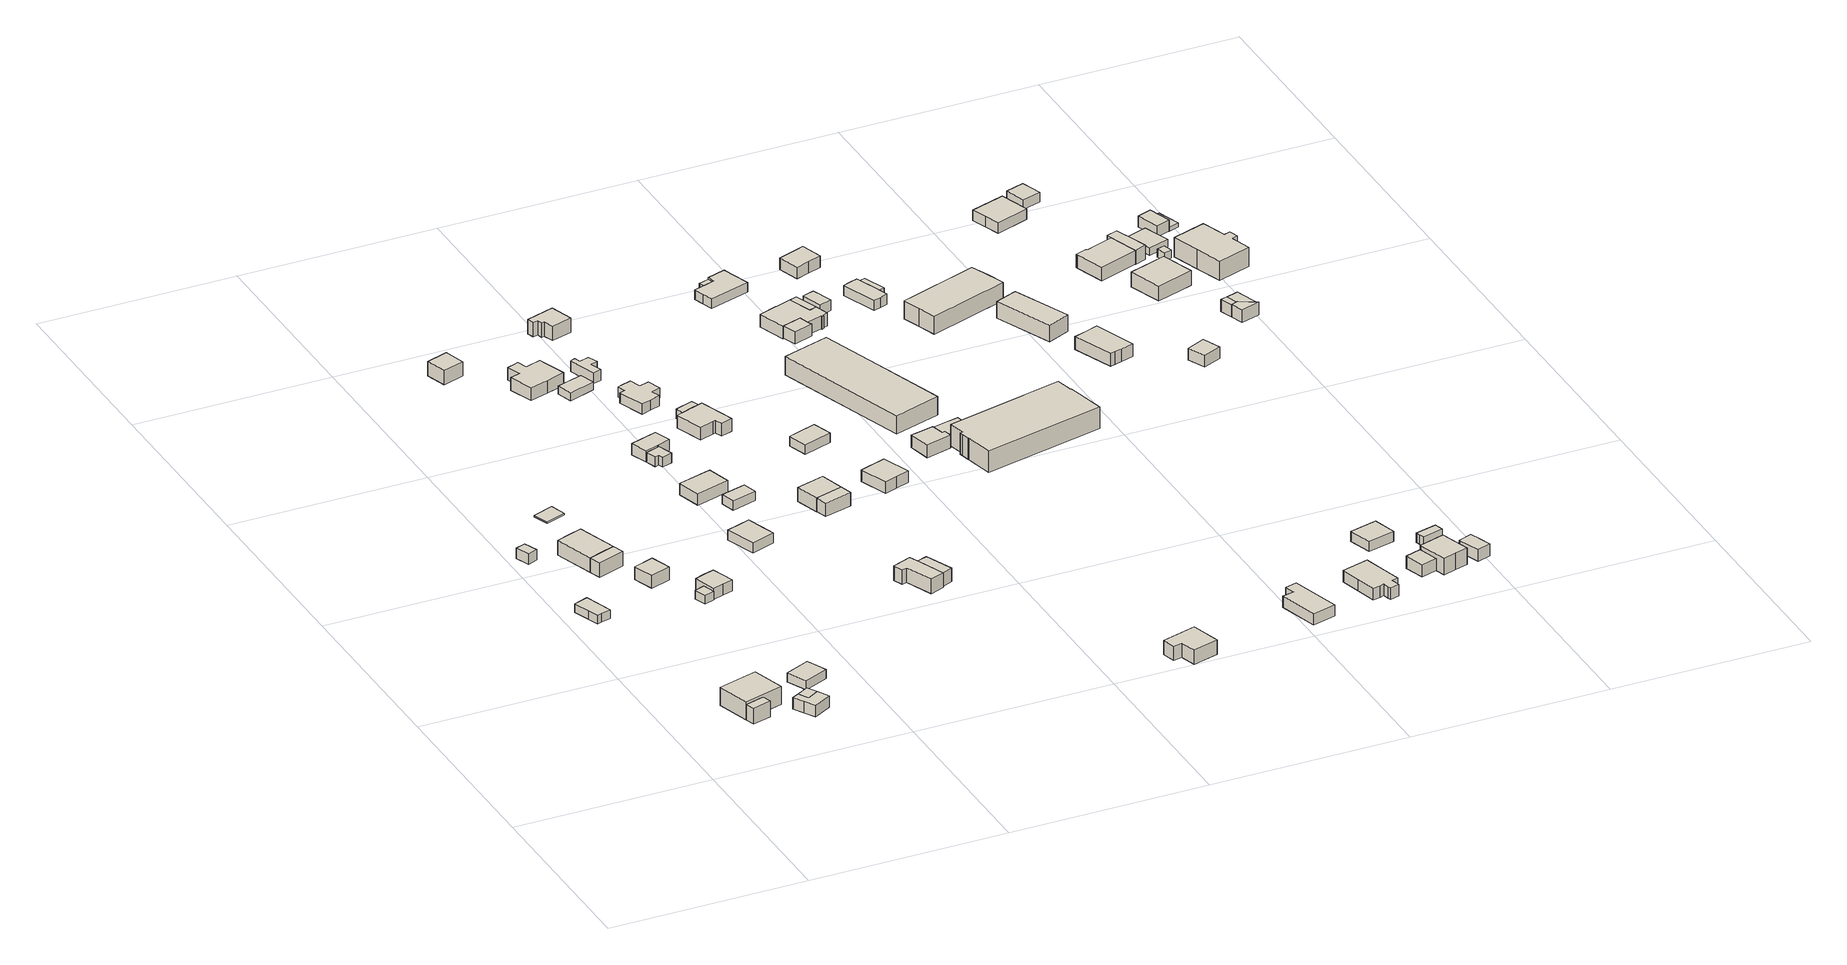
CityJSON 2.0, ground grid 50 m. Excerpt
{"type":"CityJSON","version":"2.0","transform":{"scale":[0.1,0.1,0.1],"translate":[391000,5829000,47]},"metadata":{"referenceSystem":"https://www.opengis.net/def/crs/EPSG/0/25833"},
"CityObjects":{
"building1":{"type":"Building","attributes":{"Gemeindeschluessel":"11000003","BezugspunktDach":"2200","function":"31001_2463","measuredHeight":2.22,"storeysAboveGround":1},"address":[{"country":"Germany","locality":"Berlin","thoroughfareNumber":"59 (1)","thoroughfareName":"Kräuterweg"}],"geometry":[{"type":"Solid","lod":"1","boundaries":[[[[0,1,2,3,4,5]],[[6,7,8,9,10,11]],[[6,11,5,4]],[[7,6,4,3]],[[8,7,3,2]],[[9,8,2,1]],[[10,9,1,0]],[[11,10,0,5]]]]}]},
"building2":{"type":"Building","attributes":{"Gemeindeschluessel":"11000003","function":"31001_1010"},"address":[{"country":"Germany","locality":"Berlin","thoroughfareNumber":"54","thoroughfareName":"Kräuterweg"}],"children":["building2-1","building2-2"]},
"building2-1":{"type":"BuildingPart","attributes":{"BezugspunktDach":"2200","measuredHeight":5.22,"storeysAboveGround":1},"parents":["building2"],"geometry":[{"type":"MultiSurface","lod":"1","boundaries":[[[12,13,14,15]],[[16,17,18,19]],[[16,19,15,14]],[[17,16,14,13]],[[20,21,22,17,13,12]],[[19,18,12,15]],[[18,23,22,21,20]]]}]},
"building2-2":{"type":"BuildingPart","attributes":{"BezugspunktDach":"2200","measuredHeight":4.08,"storeysAboveGround":1},"parents":["building2"],"geometry":[{"type":"Solid","lod":"1","boundaries":[[[[24,25,21,20]],[[22,26,27,18]],[[26,22,21,25]],[[27,26,25,24]],[[18,27,24,20]],[[22,18,20,21]]]]}]},
"building3":{"type":"Building","attributes":{"Gemeindeschluessel":"11000003","BezugspunktDach":"2200","function":"51009_1610","measuredHeight":2.67,"storeysAboveGround":0},"address":[{"country":"Germany","locality":"Berlin"}],"geometry":[{"type":"Solid","lod":"1","boundaries":[[[[28,29,30,31]],[[32,33,34,35]],[[32,35,31,30]],[[33,32,30,29]],[[34,33,29,28]],[[35,34,28,31]]]]}]},
"building4":{"type":"Building","attributes":{"Gemeindeschluessel":"11000003","BezugspunktDach":"2200","function":"51009_1610","measuredHeight":3.01,"storeysAboveGround":0},"address":[{"country":"Germany","locality":"Berlin"}],"geometry":[{"type":"Solid","lod":"1","boundaries":[[[[36,37,38,39,40,41,42,43]],[[44,45,46,47,48,49,50,51]],[[44,51,43,42]],[[45,44,42,41]],[[46,45,41,40]],[[47,46,40,39]],[[48,47,39,38]],[[49,48,38,37]],[[50,49,37,36]],[[51,50,36,43]]]]}]},
"building5":{"type":"Building","attributes":{"Gemeindeschluessel":"11000003","BezugspunktDach":"2200","function":"31001_2000","measuredHeight":2.85,"storeysAboveGround":1},"address":[{"country":"Germany","locality":"Berlin","thoroughfareNumber":"54 (1)","thoroughfareName":"Kräuterweg"}],"geometry":[{"type":"Solid","lod":"1","boundaries":[[[[41,40,39,52,42]],[[53,54,55,56,57]],[[53,57,42,52]],[[54,53,52,39]],[[55,54,39,40]],[[56,55,40,41]],[[57,56,41,42]]]]}]},
"building6":{"type":"Building","attributes":{"Gemeindeschluessel":"11000003","BezugspunktDach":"2200","function":"31001_1010","measuredHeight":4.25,"storeysAboveGround":1},"address":[{"country":"Germany","locality":"Berlin","thoroughfareNumber":"3","thoroughfareName":"Huflattichweg"}],"geometry":[{"type":"Solid","lod":"1","boundaries":[[[[58,59,60,61,62]],[[63,64,65,66,67]],[[63,67,62,61]],[[64,63,61,60]],[[65,64,60,59]],[[66,65,59,58]],[[67,66,58,62]]]]}]},
"building7":{"type":"Building","attributes":{"Gemeindeschluessel":"11000003","BezugspunktDach":"2200","function":"31001_2463","measuredHeight":4.33,"storeysAboveGround":1},"address":[{"country":"Germany","locality":"Berlin","thoroughfareNumber":"3 (1)","thoroughfareName":"Huflattichweg"}],"geometry":[{"type":"Solid","lod":"1","boundaries":[[[[68,69,59,70,58]],[[71,65,72,73,66]],[[71,66,58,70]],[[65,71,70,59]],[[72,65,59,69]],[[73,72,69,68]],[[66,73,68,58]]]]}]},
"building8":{"type":"Building","attributes":{"Gemeindeschluessel":"11000003","BezugspunktDach":"2200","function":"31001_1312","measuredHeight":3.74,"storeysAboveGround":1},"address":[{"country":"Germany","locality":"Berlin","thoroughfareNumber":"56","thoroughfareName":"Kräuterweg"}],"geometry":[{"type":"Solid","lod":"1","boundaries":[[[[74,75,76,77,78]],[[79,80,81,82,83]],[[79,83,78,77]],[[80,79,77,76]],[[81,80,76,75]],[[82,81,75,74]],[[83,82,74,78]]]]}]},
"building9":{"type":"Building","attributes":{"Gemeindeschluessel":"11000003","BezugspunktDach":"2200","function":"31001_1312","measuredHeight":3.36,"storeysAboveGround":1},"address":[{"country":"Germany","locality":"Berlin","thoroughfareNumber":"1","thoroughfareName":"Huflattichweg"}],"geometry":[{"type":"Solid","lod":"1","boundaries":[[[[84,85,86,87]],[[88,89,90,91]],[[88,91,87,86]],[[89,88,86,85]],[[90,89,85,84]],[[91,90,84,87]]]]}]},
"building10":{"type":"Building","attributes":{"Gemeindeschluessel":"11000003","BezugspunktDach":"2200","function":"31001_1312","measuredHeight":0.38,"storeysAboveGround":1},"address":[{"country":"Germany","locality":"Berlin","thoroughfareNumber":"5","thoroughfareName":"Huflattichweg"}],"geometry":[{"type":"Solid","lod":"1","boundaries":[[[[92,93,94,95]],[[96,97,98,99]],[[96,99,95,94]],[[97,96,94,93]],[[98,97,93,92]],[[99,98,92,95]]]]}]},
"building11":{"type":"Building","attributes":{"Gemeindeschluessel":"11000003","BezugspunktDach":"2200","function":"51009_1610","measuredHeight":2.34,"storeysAboveGround":0},"address":[{"country":"Germany","locality":"Berlin"}],"geometry":[{"type":"Solid","lod":"1","boundaries":[[[[100,101,102,103]],[[104,105,106,107]],[[104,107,103,102]],[[105,104,102,101]],[[106,105,101,100]],[[107,106,100,103]]]]}]},
"building12":{"type":"Building","attributes":{"Gemeindeschluessel":"11000003","BezugspunktDach":"2200","function":"31001_1312","measuredHeight":3.2,"storeysAboveGround":1},"address":[{"country":"Germany","locality":"Berlin","thoroughfareNumber":"61","thoroughfareName":"Kräuterweg"}],"geometry":[{"type":"Solid","lod":"1","boundaries":[[[[108,109,110,111,112,113]],[[114,115,116,117,118,119]],[[114,119,113,112]],[[115,114,112,111]],[[116,115,111,110]],[[117,116,110,109]],[[118,117,109,108]],[[119,118,108,113]]]]}]},
"building13":{"type":"Building","attributes":{"Gemeindeschluessel":"11000003","BezugspunktDach":"2200","function":"31001_1312","measuredHeight":4.48,"storeysAboveGround":1},"address":[{"country":"Germany","locality":"Berlin","thoroughfareNumber":"12","thoroughfareName":"Huflattichweg"}],"geometry":[{"type":"Solid","lod":"1","boundaries":[[[[120,121,122,123,124]],[[125,126,127,128,129]],[[125,129,124,123]],[[126,125,123,122]],[[127,126,122,121]],[[128,127,121,120]],[[129,128,120,124]]]]}]},
"building14":{"type":"Building","attributes":{"Gemeindeschluessel":"11000003","BezugspunktDach":"2200","function":"31001_1312","measuredHeight":3.89,"storeysAboveGround":1},"address":[{"country":"Germany","locality":"Berlin","thoroughfareNumber":"63","thoroughfareName":"Kräuterweg"}],"geometry":[{"type":"Solid","lod":"1","boundaries":[[[[130,131,132,133,134]],[[135,136,137,138,139]],[[135,139,134,133]],[[136,135,133,132]],[[137,136,132,131]],[[138,137,131,130]],[[139,138,130,134]]]]}]},
"building15":{"type":"Building","attributes":{"Gemeindeschluessel":"11000003","BezugspunktDach":"2200","function":"31001_1312","measuredHeight":3.02,"storeysAboveGround":1},"address":[{"country":"Germany","locality":"Berlin","thoroughfareNumber":"4","thoroughfareName":"Huflattichweg"}],"geometry":[{"type":"Solid","lod":"1","boundaries":[[[[140,141,142,143]],[[144,145,146,147]],[[144,147,143,142]],[[145,144,142,141]],[[146,145,141,140]],[[147,146,140,143]]]]}]},
"building16":{"type":"Building","attributes":{"Gemeindeschluessel":"11000003","function":"31001_1312"},"address":[{"country":"Germany","locality":"Berlin","thoroughfareNumber":"6","thoroughfareName":"Huflattichweg"}],"children":["building16-1","building16-2"]},
"building16-1":{"type":"BuildingPart","attributes":{"BezugspunktDach":"2200","measuredHeight":3.35,"storeysAboveGround":1},"parents":["building16"],"geometry":[{"type":"MultiSurface","lod":"1","boundaries":[[[148,149,150,151,152,153]],[[154,155,156,157,158,159]],[[154,159,153,152]],[[155,154,152,151]],[[156,155,151,150]],[[160,161,150,149]],[[162,160,157,149,148]],[[159,158,148,153]],[[157,156,161,160]],[[158,163,157,160,162]]]}]},
"building16-2":{"type":"BuildingPart","attributes":{"BezugspunktDach":"2200","measuredHeight":2.47,"storeysAboveGround":1},"parents":["building16"],"geometry":[{"type":"MultiSurface","lod":"1","boundaries":[[[164,165,166,167,161,162]],[[156,168,169,170,171,158]],[[168,156,161,167]],[[169,168,167,166]],[[170,169,166,165]],[[171,170,165,164]],[[158,171,164,162]],[[157,160,161,156,172]],[[158,162,160,157]]]}]},
"building17":{"type":"Building","attributes":{"Gemeindeschluessel":"11000003","BezugspunktDach":"2200","function":"31001_1312","measuredHeight":3.81,"storeysAboveGround":1},"address":[{"country":"Germany","locality":"Berlin","thoroughfareNumber":"10","thoroughfareName":"Huflattichweg"}],"geometry":[{"type":"Solid","lod":"1","boundaries":[[[[173,174,175,176,177,178,179,180,181,182]],[[183,184,185,186,187,188,189,190,191,192]],[[183,192,182,181]],[[184,183,181,180]],[[185,184,180,179]],[[186,185,179,178]],[[187,186,178,177]],[[188,187,177,176]],[[189,188,176,175]],[[190,189,175,174]],[[191,190,174,173]],[[192,191,173,182]]]]}]},
"building18":{"type":"Building","attributes":{"Gemeindeschluessel":"11000003","BezugspunktDach":"2200","function":"31001_2463","measuredHeight":2.43,"storeysAboveGround":1},"address":[{"country":"Germany","locality":"Berlin","thoroughfareNumber":"4 (1)","thoroughfareName":"Huflattichweg"}],"geometry":[{"type":"Solid","lod":"1","boundaries":[[[[193,194,195,196]],[[197,198,199,200]],[[197,200,196,195]],[[198,197,195,194]],[[199,198,194,193]],[[200,199,193,196]]]]}]},
"building19":{"type":"Building","attributes":{"Gemeindeschluessel":"11000003","BezugspunktDach":"2200","function":"31001_2000","measuredHeight":2.49,"storeysAboveGround":1},"address":[{"country":"Germany","locality":"Berlin","thoroughfareNumber":"10 (1)","thoroughfareName":"Huflattichweg"}],"geometry":[{"type":"Solid","lod":"1","boundaries":[[[[201,202,203,204,205]],[[206,207,208,209,210]],[[206,210,205,204]],[[207,206,204,203]],[[208,207,203,202]],[[209,208,202,201]],[[210,209,201,205]]]]}]},
"building20":{"type":"Building","attributes":{"Gemeindeschluessel":"11000003","BezugspunktDach":"2200","function":"31001_1312","measuredHeight":3.76,"storeysAboveGround":1},"address":[{"country":"Germany","locality":"Berlin","thoroughfareNumber":"60","thoroughfareName":"Kräuterweg"}],"geometry":[{"type":"Solid","lod":"1","boundaries":[[[[211,212,213,214,215,216,217]],[[218,219,220,221,222,223,224]],[[218,224,217,216]],[[219,218,216,215]],[[220,219,215,214]],[[221,220,214,213]],[[222,221,213,212]],[[223,222,212,211]],[[224,223,211,217]]]]}]},
"building21":{"type":"Building","attributes":{"Gemeindeschluessel":"11000003","BezugspunktDach":"2200","function":"51009_1610","measuredHeight":3.48,"storeysAboveGround":0},"address":[{"country":"Germany","locality":"Berlin"}],"geometry":[{"type":"Solid","lod":"1","boundaries":[[[[214,225,226,215]],[[227,228,229,230]],[[227,230,215,226]],[[228,227,226,225]],[[229,228,225,214]],[[230,229,214,215]]]]}]},
"building22":{"type":"Building","attributes":{"Gemeindeschluessel":"11000003","BezugspunktDach":"2200","function":"31001_1312","measuredHeight":2.76,"storeysAboveGround":1},"address":[{"country":"Germany","locality":"Berlin","thoroughfareNumber":"9","thoroughfareName":"Goldrutenweg"}],"geometry":[{"type":"Solid","lod":"1","boundaries":[[[[231,232,233,234,235,236,237,238]],[[239,240,241,242,243,244,245,246]],[[239,246,238,237]],[[240,239,237,236]],[[241,240,236,235]],[[242,241,235,234]],[[243,242,234,233]],[[244,243,233,232]],[[245,244,232,231]],[[246,245,231,238]]]]}]},
"building23":{"type":"Building","attributes":{"Gemeindeschluessel":"11000003","BezugspunktDach":"2200","function":"31001_1312","measuredHeight":3.91,"storeysAboveGround":1},"address":[{"country":"Germany","locality":"Berlin","thoroughfareNumber":"7","thoroughfareName":"Goldrutenweg"}],"geometry":[{"type":"Solid","lod":"1","boundaries":[[[[247,248,249,250,251,252,253,254,255,256,257,258]],[[259,260,261,262,263,264,265,266,267,268,269,270]],[[259,270,258,257]],[[260,259,257,256]],[[261,260,256,255]],[[262,261,255,254]],[[263,262,254,253]],[[264,263,253,252]],[[265,264,252,251]],[[266,265,251,250]],[[267,266,250,249]],[[268,267,249,248]],[[269,268,248,247]],[[270,269,247,258]]]]}]},
"building24":{"type":"Building","attributes":{"Gemeindeschluessel":"11000003","BezugspunktDach":"2200","function":"51009_1610","measuredHeight":3.48,"storeysAboveGround":0},"address":[{"country":"Germany","locality":"Berlin"}],"geometry":[{"type":"Solid","lod":"1","boundaries":[[[[271,272,273,274]],[[275,276,277,278]],[[275,278,274,273]],[[276,275,273,272]],[[277,276,272,271]],[[278,277,271,274]]]]}]},
"building25":{"type":"Building","attributes":{"Gemeindeschluessel":"11000003","BezugspunktDach":"2200","function":"31001_1312","measuredHeight":3.56,"storeysAboveGround":1},"address":[{"country":"Germany","locality":"Berlin","thoroughfareNumber":"65","thoroughfareName":"Kräuterweg"}],"geometry":[{"type":"Solid","lod":"1","boundaries":[[[[274,273,279,280]],[[281,282,283,284]],[[281,284,280,279]],[[282,281,279,273]],[[283,282,273,274]],[[284,283,274,280]]]]}]},
"building26":{"type":"Building","attributes":{"Gemeindeschluessel":"11000003","function":"31001_1312"},"address":[{"country":"Germany","locality":"Berlin","thoroughfareNumber":"5","thoroughfareName":"Goldrutenweg"}],"children":["building26-1","building26-2"]},
"building26-1":{"type":"BuildingPart","attributes":{"BezugspunktDach":"2200","measuredHeight":4.28,"storeysAboveGround":1},"parents":["building26"],"geometry":[{"type":"MultiSurface","lod":"1","boundaries":[[[285,286,287,288,289,290,291,292,293]],[[294,295,296,297,298,299,300,301,302]],[[294,302,293,292]],[[303,304,294,292,291]],[[305,303,295,291,290]],[[297,296,290,289]],[[298,297,289,288]],[[299,298,288,287]],[[300,299,287,286]],[[301,300,286,285]],[[302,301,285,293]],[[295,294,304,303]],[[296,295,303,305]]]}]},
"building26-2":{"type":"BuildingPart","attributes":{"BezugspunktDach":"2200","measuredHeight":2.49,"storeysAboveGround":1},"parents":["building26"],"geometry":[{"type":"MultiSurface","lod":"1","boundaries":[[[304,305,306,307]],[[308,296,294,309]],[[308,309,307,306]],[[296,308,306,305]],[[296,295,294]],[[309,294,304,307]],[[304,294,295,303]],[[303,295,296,305]]]}]},
"building27":{"type":"Building","attributes":{"Gemeindeschluessel":"11000003","BezugspunktDach":"2200","function":"31001_1312","measuredHeight":3.69,"storeysAboveGround":1},"address":[{"country":"Germany","locality":"Berlin","thoroughfareNumber":"11","thoroughfareName":"Goldrutenweg"}],"geometry":[{"type":"Solid","lod":"1","boundaries":[[[[310,311,312,313,314,315,316,317]],[[318,319,320,321,322,323,324,325]],[[318,325,317,316]],[[319,318,316,315]],[[320,319,315,314]],[[321,320,314,313]],[[322,321,313,312]],[[323,322,312,311]],[[324,323,311,310]],[[325,324,310,317]]]]}]},
"building28":{"type":"Building","attributes":{"Gemeindeschluessel":"11000003","BezugspunktDach":"2200","function":"31001_1312","measuredHeight":2.97,"storeysAboveGround":1},"address":[{"country":"Germany","locality":"Berlin","thoroughfareNumber":"3","thoroughfareName":"Goldrutenweg"}],"geometry":[{"type":"Solid","lod":"1","boundaries":[[[[326,327,328,329,330]],[[331,332,333,334,335]],[[331,335,330,329]],[[332,331,329,328]],[[333,332,328,327]],[[334,333,327,326]],[[335,334,326,330]]]]}]},
"building29":{"type":"Building","attributes":{"Gemeindeschluessel":"11000003","BezugspunktDach":"2200","function":"31001_1312","measuredHeight":4.09,"storeysAboveGround":1},"address":[{"country":"Germany","locality":"Berlin","thoroughfareNumber":"67","thoroughfareName":"Kräuterweg"}],"geometry":[{"type":"Solid","lod":"1","boundaries":[[[[336,337,338,339,340]],[[341,342,343,344,345]],[[341,345,340,339]],[[342,341,339,338]],[[343,342,338,337]],[[344,343,337,336]],[[345,344,336,340]]]]}]},
"building30":{"type":"Building","attributes":{"Gemeindeschluessel":"11000003","BezugspunktDach":"2200","function":"31001_1312","measuredHeight":3.69,"storeysAboveGround":1},"address":[{"country":"Germany","locality":"Berlin","thoroughfareNumber":"44","thoroughfareName":"Gebirgskräuterweg"}],"geometry":[{"type":"Solid","lod":"1","boundaries":[[[[346,347,348,349,350,351]],[[352,353,354,355,356,357]],[[352,357,351,350]],[[353,352,350,349]],[[354,353,349,348]],[[355,354,348,347]],[[356,355,347,346]],[[357,356,346,351]]]]}]},
"building31":{"type":"Building","attributes":{"Gemeindeschluessel":"11000003","BezugspunktDach":"2200","function":"31001_2000","measuredHeight":3.34,"storeysAboveGround":1},"address":[{"country":"Germany","locality":"Berlin","thoroughfareNumber":"1 (1)","thoroughfareName":"Kräuterplatz"}],"geometry":[{"type":"Solid","lod":"1","boundaries":[[[[358,359,360,361,362,363,364]],[[365,366,367,368,369,370,371]],[[365,371,364,363]],[[366,365,363,362]],[[367,366,362,361]],[[368,367,361,360]],[[369,368,360,359]],[[370,369,359,358]],[[371,370,358,364]]]]}]},
"building32":{"type":"Building","attributes":{"Gemeindeschluessel":"11000003","BezugspunktDach":"2200","function":"31001_1310","measuredHeight":5.5,"storeysAboveGround":1},"address":[{"country":"Germany","locality":"Berlin","thoroughfareNumber":"2","thoroughfareName":"Kräuterplatz"}],"geometry":[{"type":"Solid","lod":"1","boundaries":[[[[372,373,374,375,376]],[[377,378,379,380,381]],[[377,381,376,375]],[[378,377,375,374]],[[379,378,374,373]],[[380,379,373,372]],[[381,380,372,376]]]]}]},
"building33":{"type":"Building","attributes":{"Gemeindeschluessel":"11000003","BezugspunktDach":"2200","function":"51009_1610","measuredHeight":2.02,"storeysAboveGround":0},"address":[{"country":"Germany","locality":"Berlin"}],"geometry":[{"type":"Solid","lod":"1","boundaries":[[[[382,383,384,385]],[[386,387,388,389]],[[386,389,385,384]],[[387,386,384,383]],[[388,387,383,382]],[[389,388,382,385]]]]}]},
"building34":{"type":"Building","attributes":{"Gemeindeschluessel":"11000003","BezugspunktDach":"2200","function":"51009_1610","measuredHeight":3.43,"storeysAboveGround":0},"address":[{"country":"Germany","locality":"Berlin"}],"geometry":[{"type":"Solid","lod":"1","boundaries":[[[[390,391,392,393,394]],[[395,396,397,398,399]],[[395,399,394,393]],[[396,395,393,392]],[[397,396,392,391]],[[398,397,391,390]],[[399,398,390,394]]]]}]},
"building35":{"type":"Building","attributes":{"Gemeindeschluessel":"11000003","BezugspunktDach":"2200","function":"31001_1312","measuredHeight":3.07,"storeysAboveGround":1},"address":[{"country":"Germany","locality":"Berlin","thoroughfareNumber":"8","thoroughfareName":"Goldrutenweg"}],"geometry":[{"type":"Solid","lod":"1","boundaries":[[[[400,401,402,403,404,405,406,407,408]],[[409,410,411,412,413,414,415,416,417]],[[409,417,408,407]],[[410,409,407,406]],[[411,410,406,405]],[[412,411,405,404]],[[413,412,404,403]],[[414,413,403,402]],[[415,414,402,401]],[[416,415,401,400]],[[417,416,400,408]]]]}]},
"building36":{"type":"Building","attributes":{"Gemeindeschluessel":"11000003","BezugspunktDach":"2200","function":"31001_1010","measuredHeight":3.36,"storeysAboveGround":1},"address":[{"country":"Germany","locality":"Berlin","thoroughfareNumber":"6","thoroughfareName":"Goldrutenweg"}],"geometry":[{"type":"Solid","lod":"1","boundaries":[[[[418,419,420,421,422,423,424,425,426,427,428,429,430,431]],[[432,433,434,435,436,437,438,439,440,441,442,443,444,445]],[[432,445,431,430]],[[433,432,430,429]],[[434,433,429,428]],[[435,434,428,427]],[[436,435,427,426]],[[437,436,426,425]],[[438,437,425,424]],[[439,438,424,423]],[[440,439,423,422]],[[441,440,422,421]],[[442,441,421,420]],[[443,442,420,419]],[[444,443,419,418]],[[445,444,418,431]]]]}]},
"building37":{"type":"Building","attributes":{"name":"Anlage Einigkeit","Gemeindeschluessel":"11000003","function":"31001_1310"},"address":[{"country":"Germany","locality":"Berlin","thoroughfareNumber":"1, 3","thoroughfareName":"Kräuterplatz"}],"children":["building37-1","building37-2","building37-3"]},
"building37-1":{"type":"BuildingPart","attributes":{"BezugspunktDach":"2200","measuredHeight":6.67,"storeysAboveGround":1},"parents":["building37"],"geometry":[{"type":"MultiSurface","lod":"1","boundaries":[[[446,447,448,449,450,451,452,453,454,455,456,457,458,459]],[[460,461,462,463,464,465,466,467,468,469,470,471,472,473]],[[474,475,476,477,478,479,473,478,477,480,459,458]],[[461,460,458,457]],[[462,461,457,456]],[[463,462,456,455]],[[464,463,455,454]],[[465,464,454,453]],[[466,465,453,452]],[[467,466,452,451]],[[468,467,451,450]],[[469,468,450,449]],[[470,469,449,448]],[[471,470,448,447]],[[472,471,447,446]],[[473,472,446,459]],[[460,479,475,474]],[[479,478,477,476]],[[480,477,478,473]]]}]},
"building37-2":{"type":"BuildingPart","attributes":{"BezugspunktDach":"2200","measuredHeight":4.7,"storeysAboveGround":1},"parents":["building37"],"geometry":[{"type":"MultiSurface","lod":"1","boundaries":[[[475,474,481,482,483]],[[484,461,460,479,485]],[[484,485,483,482]],[[461,484,482,481]],[[460,461,481,474]],[[486,476,479,475,483]],[[479,460,474,475]],[[487,485,479,476,486]]]}]},
"building37-3":{"type":"BuildingPart","attributes":{"BezugspunktDach":"2200","measuredHeight":3.04,"storeysAboveGround":1},"parents":["building37"],"geometry":[{"type":"MultiSurface","lod":"1","boundaries":[[[488,489,480,477,476,486,490,491,492]],[[493,494,485,479,478,473,495,496,497]],[[493,497,492,491]],[[494,493,491,490]],[[485,494,490,486]],[[495,473,480,489]],[[496,495,489,488]],[[497,496,488,492]],[[485,486,476,479]],[[478,479,476,477]],[[478,477,480,473,498]]]}]},
"building38":{"type":"Building","attributes":{"Gemeindeschluessel":"11000003","BezugspunktDach":"2200","function":"31001_1312","measuredHeight":2.93,"storeysAboveGround":1},"address":[{"country":"Germany","locality":"Berlin","thoroughfareNumber":"46","thoroughfareName":"Gebirgskräuterweg"}],"geometry":[{"type":"Solid","lod":"1","boundaries":[[[[499,500,501,502,503,504]],[[505,506,507,508,509,510]],[[505,510,504,503]],[[506,505,503,502]],[[507,506,502,501]],[[508,507,501,500]],[[509,508,500,499]],[[510,509,499,504]]]]}]},
"building39":{"type":"Building","attributes":{"Gemeindeschluessel":"11000003","BezugspunktDach":"2200","function":"51009_1610","measuredHeight":3.48,"storeysAboveGround":0},"address":[{"country":"Germany","locality":"Berlin"}],"geometry":[{"type":"Solid","lod":"1","boundaries":[[[[427,426,511,428]],[[512,513,514,515]],[[512,515,428,511]],[[513,512,511,426]],[[514,513,426,427]],[[515,514,427,428]]]]}]},
"building40":{"type":"Building","attributes":{"Gemeindeschluessel":"11000003","BezugspunktDach":"2200","function":"31001_1313","measuredHeight":2.74,"storeysAboveGround":1},"address":[{"country":"Germany","locality":"Berlin","thoroughfareNumber":"6 (1)","thoroughfareName":"Goldrutenweg"}],"geometry":[{"type":"Solid","lod":"1","boundaries":[[[[516,517,518,519]],[[520,521,522,523]],[[520,523,519,518]],[[521,520,518,517]],[[522,521,517,516]],[[523,522,516,519]]]]}]},
"building41":{"type":"Building","attributes":{"Gemeindeschluessel":"11000003","BezugspunktDach":"2200","function":"31001_1312","measuredHeight":3.58,"storeysAboveGround":1},"address":[{"country":"Germany","locality":"Berlin","thoroughfareNumber":"29","thoroughfareName":"Frauenmantelweg"}],"geometry":[{"type":"Solid","lod":"1","boundaries":[[[[524,525,526,527,528]],[[529,530,531,532,533]],[[529,533,528,527]],[[530,529,527,526]],[[531,530,526,525]],[[532,531,525,524]],[[533,532,524,528]]]]}]},
"building42":{"type":"Building","attributes":{"Gemeindeschluessel":"11000003","BezugspunktDach":"2200","function":"31001_1312","measuredHeight":2.9,"storeysAboveGround":1},"address":[{"country":"Germany","locality":"Berlin","thoroughfareNumber":"27","thoroughfareName":"Frauenmantelweg"}],"geometry":[{"type":"Solid","lod":"1","boundaries":[[[[534,535,536,537,538,539,540]],[[541,542,543,544,545,546,547]],[[541,547,540,539]],[[542,541,539,538]],[[543,542,538,537]],[[544,543,537,536]],[[545,544,536,535]],[[546,545,535,534]],[[547,546,534,540]]]]}]},
"building43":{"type":"Building","attributes":{"Gemeindeschluessel":"11000003","BezugspunktDach":"2200","function":"31001_1312","measuredHeight":5.98,"storeysAboveGround":1},"address":[{"country":"Germany","locality":"Berlin","thoroughfareNumber":"48","thoroughfareName":"Gebirgskräuterweg"}],"geometry":[{"type":"Solid","lod":"1","boundaries":[[[[548,549,550,551,552,553,554,555,556,557,558,559]],[[560,561,562,563,564,565,566,567,568,569,570,571]],[[560,571,559,558]],[[561,560,558,557]],[[562,561,557,556]],[[563,562,556,555]],[[564,563,555,554]],[[565,564,554,553]],[[566,565,553,552]],[[567,566,552,551]],[[568,567,551,550]],[[569,568,550,549]],[[570,569,549,548]],[[571,570,548,559]]]]}]},
"building44":{"type":"Building","attributes":{"Gemeindeschluessel":"11000003","BezugspunktDach":"2200","function":"51009_1610","measuredHeight":1.88,"storeysAboveGround":0},"address":[{"country":"Germany","locality":"Berlin"}],"geometry":[{"type":"Solid","lod":"1","boundaries":[[[[572,573,574,575]],[[576,577,543,542]],[[576,542,575,574]],[[577,576,574,573]],[[543,577,573,572]],[[542,543,572,575]]]]}]},
"building45":{"type":"Building","attributes":{"Gemeindeschluessel":"11000003","BezugspunktDach":"2200","function":"31001_2000","measuredHeight":5.14,"storeysAboveGround":1},"address":[{"country":"Germany","locality":"Berlin","thoroughfareNumber":"2 (1)","thoroughfareName":"Kräuterplatz"}],"geometry":[{"type":"Solid","lod":"1","boundaries":[[[[578,579,580,581,582,583]],[[584,585,586,587,588,589]],[[584,589,583,582]],[[585,584,582,581]],[[586,585,581,580]],[[587,586,580,579]],[[588,587,579,578]],[[589,588,578,583]]]]}]},
"building46":{"type":"Building","attributes":{"Gemeindeschluessel":"11000003","BezugspunktDach":"2200","function":"31001_1312","measuredHeight":3.02,"storeysAboveGround":1},"address":[{"country":"Germany","locality":"Berlin","thoroughfareNumber":"50","thoroughfareName":"Gebirgskräuterweg"}],"geometry":[{"type":"Solid","lod":"1","boundaries":[[[[590,591,592,593]],[[594,595,596,597]],[[594,597,593,592]],[[595,594,592,591]],[[596,595,591,590]],[[597,596,590,593]]]]}]},
"building47":{"type":"Building","attributes":{"Gemeindeschluessel":"11000003","function":"31001_1010"},"address":[{"country":"Germany","locality":"Berlin","thoroughfareNumber":"51","thoroughfareName":"Feldkräuterweg"}],"children":["building47-1","building47-2"]},
"building47-1":{"type":"BuildingPart","attributes":{"BezugspunktDach":"2200","measuredHeight":5.31,"storeysAboveGround":1},"parents":["building47"],"geometry":[{"type":"MultiSurface","lod":"1","boundaries":[[[598,599,600,601,602]],[[603,604,605,606,607]],[[603,607,602,601]],[[604,603,601,600]],[[605,604,600,599]],[[606,605,599,598]],[[608,609,610,606,598,602]],[[607,611,610,609,608]]]}]},
"building47-2":{"type":"BuildingPart","attributes":{"BezugspunktDach":"2200","measuredHeight":3.27,"storeysAboveGround":1},"parents":["building47"],"geometry":[{"type":"Solid","lod":"1","boundaries":[[[[612,609,608,613]],[[607,610,614,615]],[[607,615,613,608]],[[614,610,609,612]],[[615,614,612,613]],[[610,607,608,609]]]]}]},
"building48":{"type":"Building","attributes":{"Gemeindeschluessel":"11000003","BezugspunktDach":"2200","function":"31001_2000","measuredHeight":4.32,"storeysAboveGround":1},"address":[{"country":"Germany","locality":"Berlin","thoroughfareNumber":"2 (2)","thoroughfareName":"Kräuterplatz"}],"geometry":[{"type":"Solid","lod":"1","boundaries":[[[[616,617,618,619]],[[620,621,622,623]],[[620,623,619,618]],[[621,620,618,617]],[[622,621,617,616]],[[623,622,616,619]]]]}]},
"building49":{"type":"Building","attributes":{"Gemeindeschluessel":"11000003","BezugspunktDach":"2200","function":"31001_2000","measuredHeight":3.59,"storeysAboveGround":1},"address":[{"country":"Germany","locality":"Berlin","thoroughfareNumber":"2 (3)","thoroughfareName":"Kräuterplatz"}],"geometry":[{"type":"Solid","lod":"1","boundaries":[[[[624,625,626,627,628,629,630]],[[631,632,633,634,635,636,637]],[[631,637,630,629]],[[632,631,629,628]],[[633,632,628,627]],[[634,633,627,626]],[[635,634,626,625]],[[636,635,625,624]],[[637,636,624,630]]]]}]},
"building50":{"type":"Building","attributes":{"Gemeindeschluessel":"11000003","BezugspunktDach":"2200","function":"31001_2000","measuredHeight":3.04,"storeysAboveGround":1},"address":[{"country":"Germany","locality":"Berlin","thoroughfareNumber":"51 (2)","thoroughfareName":"Feldkräuterweg"}],"geometry":[{"type":"Solid","lod":"1","boundaries":[[[[638,639,640,641,642,643]],[[644,645,646,647,648,649]],[[644,649,643,642]],[[645,644,642,641]],[[646,645,641,640]],[[647,646,640,639]],[[648,647,639,638]],[[649,648,638,643]]]]}]},
"building51":{"type":"Building","attributes":{"Gemeindeschluessel":"11000003","BezugspunktDach":"2200","function":"31001_2463","measuredHeight":3.77,"storeysAboveGround":1},"address":[{"country":"Germany","locality":"Berlin","thoroughfareNumber":"51 (1)","thoroughfareName":"Feldkräuterweg"}],"geometry":[{"type":"Solid","lod":"1","boundaries":[[[[650,651,652,653,654]],[[655,656,657,658,659]],[[655,659,654,653]],[[656,655,653,652]],[[657,656,652,651]],[[658,657,651,650]],[[659,658,650,654]]]]}]},
"building52":{"type":"Building","attributes":{"Gemeindeschluessel":"11000003","BezugspunktDach":"2200","function":"31001_2523","measuredHeight":3,"storeysAboveGround":1},"address":[{"country":"Germany","locality":"Berlin","thoroughfareNumber":"69 (1)","thoroughfareName":"Kräuterweg"}],"geometry":[{"type":"Solid","lod":"1","boundaries":[[[[660,661,662,663]],[[664,665,666,667]],[[664,667,663,662]],[[665,664,662,661]],[[666,665,661,660]],[[667,666,660,663]]]]}]},
"building53":{"type":"Building","attributes":{"Gemeindeschluessel":"11000003","BezugspunktDach":"2200","function":"31001_1312","measuredHeight":4.62,"storeysAboveGround":1},"address":[{"country":"Germany","locality":"Berlin","thoroughfareNumber":"1","thoroughfareName":"Brunnenkresseweg"}],"geometry":[{"type":"Solid","lod":"1","boundaries":[[[[668,669,670,671,672,673]],[[674,675,676,677,678,679]],[[674,679,673,672]],[[675,674,672,671]],[[676,675,671,670]],[[677,676,670,669]],[[678,677,669,668]],[[679,678,668,673]]]]}]},
"building54":{"type":"Building","attributes":{"Gemeindeschluessel":"11000003","BezugspunktDach":"2200","function":"31001_1312","measuredHeight":4.13,"storeysAboveGround":1},"address":[{"country":"Germany","locality":"Berlin","thoroughfareNumber":"24","thoroughfareName":"Frauenmantelweg"}],"geometry":[{"type":"Solid","lod":"1","boundaries":[[[[680,681,682,683,684,685,686]],[[687,688,689,690,691,692,693]],[[687,693,686,685]],[[688,687,685,684]],[[689,688,684,683]],[[690,689,683,682]],[[691,690,682,681]],[[692,691,681,680]],[[693,692,680,686]]]]}]},
"building55":{"type":"Building","attributes":{"Gemeindeschluessel":"11000003","BezugspunktDach":"2200","function":"31001_1312","measuredHeight":5.32,"storeysAboveGround":1},"address":[{"country":"Germany","locality":"Berlin","thoroughfareNumber":"22","thoroughfareName":"Frauenmantelweg"}],"geometry":[{"type":"Solid","lod":"1","boundaries":[[[[694,695,696,697]],[[698,699,700,701]],[[698,701,697,696]],[[699,698,696,695]],[[700,699,695,694]],[[701,700,694,697]]]]}]},
"building56":{"type":"Building","attributes":{"Gemeindeschluessel":"11000003","BezugspunktDach":"2200","function":"51009_1610","measuredHeight":3.05,"storeysAboveGround":0},"address":[{"country":"Germany","locality":"Berlin"}],"geometry":[{"type":"Solid","lod":"1","boundaries":[[[[702,703,704,705]],[[706,707,708,709]],[[706,709,705,704]],[[707,706,704,703]],[[708,707,703,702]],[[709,708,702,705]]]]}]},
"building57":{"type":"Building","attributes":{"Gemeindeschluessel":"11000003","BezugspunktDach":"2200","function":"31001_2463","measuredHeight":2.46,"storeysAboveGround":1},"address":[{"country":"Germany","locality":"Berlin","thoroughfareNumber":"1 (1)","thoroughfareName":"Brunnenkresseweg"}],"geometry":[{"type":"Solid","lod":"1","boundaries":[[[[710,711,712,713]],[[714,715,716,717]],[[714,717,713,712]],[[715,714,712,711]],[[716,715,711,710]],[[717,716,710,713]]]]}]},
"building58":{"type":"Building","attributes":{"Gemeindeschluessel":"11000003","function":"31001_1312"},"address":[{"country":"Germany","locality":"Berlin","thoroughfareNumber":"69","thoroughfareName":"Kräuterweg"}],"children":["building58-1","building58-2"]},
"building58-1":{"type":"BuildingPart","attributes":{"BezugspunktDach":"2200","measuredHeight":2.95,"storeysAboveGround":1},"parents":["building58"],"geometry":[{"type":"Solid","lod":"1","boundaries":[[[[718,719,720,721]],[[722,723,707,706]],[[722,706,721,720]],[[723,722,720,719]],[[706,707,718,721]],[[707,723,719,718]]]]}]},
"building58-2":{"type":"BuildingPart","attributes":{"BezugspunktDach":"2200","measuredHeight":3.25,"storeysAboveGround":1},"parents":["building58"],"geometry":[{"type":"MultiSurface","lod":"1","boundaries":[[[724,725,726,727]],[[707,723,728,708]],[[707,708,727,726]],[[719,718,726,725]],[[728,723,725,724]],[[708,728,724,727]],[[723,707,718,719]]]}]},
"building59":{"type":"Building","attributes":{"Gemeindeschluessel":"11000003","BezugspunktDach":"2200","function":"31001_2000","measuredHeight":4.17,"storeysAboveGround":1},"address":[{"country":"Germany","locality":"Berlin","thoroughfareNumber":"24 (1)","thoroughfareName":"Frauenmantelweg"}],"geometry":[{"type":"Solid","lod":"1","boundaries":[[[[729,730,731,732,733,734]],[[735,736,737,738,739,740]],[[735,740,734,733]],[[736,735,733,732]],[[737,736,732,731]],[[738,737,731,730]],[[739,738,730,729]],[[740,739,729,734]]]]}]},
"building60":{"type":"Building","attributes":{"Gemeindeschluessel":"11000003","BezugspunktDach":"2200","function":"31001_2723","measuredHeight":2.08,"storeysAboveGround":1},"address":[{"country":"Germany","locality":"Berlin","thoroughfareNumber":"3 (1)","thoroughfareName":"Estragonweg"}],"geometry":[{"type":"Solid","lod":"1","boundaries":[[[[741,742,743,744]],[[745,746,747,748]],[[745,748,744,743]],[[746,745,743,742]],[[747,746,742,741]],[[748,747,741,744]]]]}]},
"building61":{"type":"Building","attributes":{"Gemeindeschluessel":"11000003","BezugspunktDach":"2200","function":"31001_1312","measuredHeight":2.48,"storeysAboveGround":1},"address":[{"country":"Germany","locality":"Berlin","thoroughfareNumber":"5 (1)","thoroughfareName":"Estragonweg"}],"geometry":[{"type":"Solid","lod":"1","boundaries":[[[[749,750,751,752,753]],[[754,755,756,757,758]],[[754,758,753,752]],[[755,754,752,751]],[[756,755,751,750]],[[757,756,750,749]],[[758,757,749,753]]]]}]},
"building62":{"type":"Building","attributes":{"Gemeindeschluessel":"11000003","BezugspunktDach":"2200","function":"31001_1010","measuredHeight":6.54,"storeysAboveGround":1},"address":[{"country":"Germany","locality":"Berlin","thoroughfareNumber":"3","thoroughfareName":"Estragonweg"}],"geometry":[{"type":"Solid","lod":"1","boundaries":[[[[759,760,761,762,763,764,765,766,767,768]],[[769,770,771,772,773,774,775,776,777,778]],[[769,778,768,767]],[[770,769,767,766]],[[771,770,766,765]],[[772,771,765,764]],[[773,772,764,763]],[[774,773,763,762]],[[775,774,762,761]],[[776,775,761,760]],[[777,776,760,759]],[[778,777,759,768]]]]}]},
"building63":{"type":"Building","attributes":{"Gemeindeschluessel":"11000003","BezugspunktDach":"2200","function":"31001_1312","measuredHeight":2.88,"storeysAboveGround":1},"address":[{"country":"Germany","locality":"Berlin","thoroughfareNumber":"5","thoroughfareName":"Estragonweg"}],"geometry":[{"type":"Solid","lod":"1","boundaries":[[[[779,780,781,782]],[[783,784,785,786]],[[783,786,782,781]],[[784,783,781,780]],[[785,784,780,779]],[[786,785,779,782]]]]}]},
"building64":{"type":"Building","attributes":{"Gemeindeschluessel":"11000003","BezugspunktDach":"2200","function":"51009_1610","measuredHeight":1.97,"storeysAboveGround":0},"address":[{"country":"Germany","locality":"Berlin"}],"geometry":[{"type":"Solid","lod":"1","boundaries":[[[[787,788,789,790]],[[791,792,793,794]],[[791,794,790,789]],[[792,791,789,788]],[[793,792,788,787]],[[794,793,787,790]]]]}]}
},
"vertices":[
[38,732,51],[47,705,51],[59,709,51],[84,716,51],[60,788,51],[23,775,51],[60,788,29],[84,716,29],[59,709,29],[47,705,29],[38,732,29],[23,775,29],
[183,210,52],[284,239,52],[259,324,52],[158,295,52],[259,324,5],[284,239,5],[183,210,5],[158,295,5],[183,210,46],[231,224,46],[231,224,5],[214,219,5],
[190,186,46],[238,200,46],[238,200,5],[190,186,5],
[15,999,65],[40,1009,65],[26,1044,65],[1,1035,65],[26,1044,38],[40,1009,38],[15,999,38],[1,1035,38],
[312,178,38],[328,151,38],[374,177,38],[358,206,38],[342,196,38],[328,188,38],[314,214,38],[297,205,38],[314,214,8],[328,188,8],[342,196,8],[358,206,8],[374,177,8],[328,151,8],[312,178,8],[297,205,8],
[344,231,38],[344,231,9],[358,206,9],[342,196,9],[328,188,9],[314,214,9],
[127,912,73],[196,936,73],[163,1038,73],[129,1026,73],[94,1014,73],[129,1026,35],[163,1038,35],[196,936,35],[127,912,35],[94,1014,35],
[137,882,73],[206,907,73],[162,924,73],[162,924,35],[206,907,35],[137,882,35],
[359,265,34],[421,292,34],[410,318,34],[398,344,34],[335,316,34],[398,344,11],[410,318,11],[421,292,11],[359,265,11],[335,316,11],
[225,794,64],[277,812,64],[259,865,64],[207,847,64],[259,865,31],[277,812,31],[225,794,31],[207,847,31],
[126,1135,50],[177,1153,50],[164,1193,50],[112,1174,50],[164,1193,46],[177,1153,46],[126,1135,46],[112,1174,46],
[304,680,53],[329,688,53],[319,719,53],[293,710,53],[319,719,30],[329,688,30],[304,680,30],[293,710,30],
[329,688,61],[356,696,61],[383,704,61],[363,762,61],[337,754,61],[311,745,61],[337,754,32],[363,762,32],[383,704,32],[356,696,32],[329,688,32],[311,745,32],
[182,1794,84],[237,1812,84],[229,1838,84],[221,1865,84],[166,1847,84],[221,1865,47],[229,1838,47],[237,1812,47],[182,1794,47],[166,1847,47],
[497,836,59],[558,857,59],[545,895,59],[533,934,59],[470,913,59],[533,934,33],[545,895,33],[558,857,33],[497,836,33],[470,913,33],
[474,1077,67],[560,1101,67],[543,1161,67],[457,1137,67],[543,1161,37],[560,1101,37],[474,1077,37],[457,1137,37],
[441,1278,81],[475,1290,81],[478,1291,81],[510,1303,81],[495,1345,81],[425,1322,81],[495,1345,52],[510,1303,52],[478,1291,52],[475,1290,52],[441,1278,52],[425,1322,52],[475,1290,77],[478,1291,77],[441,1278,77],[444,1279,52],
[450,1251,77],[460,1254,77],[464,1242,77],[491,1251,77],[491,1251,52],[464,1242,52],[460,1254,52],[450,1251,52],[476,1290,52],
[325,1638,85],[373,1654,85],[420,1669,85],[395,1742,85],[355,1729,85],[347,1755,85],[339,1752,85],[317,1744,85],[330,1709,85],[303,1700,85],[330,1709,52],[317,1744,52],[339,1752,52],[347,1755,52],[355,1729,52],[395,1742,52],[420,1669,52],[373,1654,52],[325,1638,52],[303,1700,52],
[536,1022,61],[600,1040,61],[590,1077,61],[526,1059,61],[590,1077,37],[600,1040,37],[536,1022,37],[526,1059,37],
[404,1598,74],[471,1621,74],[458,1658,74],[424,1648,74],[391,1637,74],[424,1648,53],[458,1658,53],[471,1621,53],[404,1598,53],[391,1637,53],
[741,565,71],[753,569,71],[782,499,71],[818,513,71],[789,586,71],[779,608,71],[731,589,71],[779,608,33],[789,586,33],[818,513,33],[782,499,33],[753,569,33],[741,565,33],[731,589,33],
[844,524,71],[815,595,71],[815,595,36],[844,524,36],[818,513,36],[789,586,36],
[487,1652,77],[508,1658,77],[497,1689,77],[516,1695,77],[506,1720,77],[481,1712,77],[476,1728,77],[463,1723,77],[476,1728,49],[481,1712,49],[506,1720,49],[516,1695,49],[497,1689,49],[508,1658,49],[487,1652,49],[463,1723,49],
[526,1478,77],[551,1488,77],[577,1497,77],[569,1519,77],[593,1527,77],[581,1562,77],[556,1555,77],[546,1583,77],[520,1575,77],[510,1572,77],[517,1551,77],[502,1546,77],[517,1551,50],[510,1572,50],[520,1575,50],[546,1583,50],[556,1555,50],[581,1562,50],[593,1527,50],[569,1519,50],[577,1497,50],[551,1488,50],[526,1478,50],[502,1546,50],
[711,904,74],[782,924,74],[773,955,74],[702,934,74],[773,955,39],[782,924,39],[711,904,39],[702,934,39],
[756,1016,74],[684,995,74],[756,1016,38],[773,955,38],[702,934,38],[684,995,38],
[597,1321,81],[634,1333,81],[640,1335,81],[647,1317,81],[677,1327,81],[646,1419,81],[609,1406,81],[598,1402,81],[572,1393,81],[598,1402,48],[609,1406,48],[646,1419,48],[677,1327,48],[647,1317,48],[640,1335,48],[634,1333,48],[597,1321,48],[572,1393,48],[609,1406,72],[598,1402,72],[646,1419,72],
[635,1449,72],[589,1433,72],[635,1449,48],[589,1433,48],
[466,1924,70],[478,1927,70],[482,1914,70],[489,1916,70],[498,1890,70],[551,1906,70],[532,1965,70],[460,1942,70],[532,1965,33],[551,1906,33],[498,1890,33],[489,1916,33],[482,1914,33],[478,1927,33],[466,1924,33],[460,1942,33],
[792,1182,60],[865,1206,60],[849,1256,60],[812,1244,60],[776,1232,60],[812,1244,35],[849,1256,35],[865,1206,35],[792,1182,35],[776,1232,35],
[877,940,69],[911,952,69],[945,963,69],[918,1035,69],[851,1012,69],[918,1035,39],[945,963,39],[911,952,39],[877,940,39],[851,1012,39],
[1167,36,43],[1189,41,43],[1201,1,43],[1267,20,43],[1246,96,43],[1157,70,43],[1246,96,6],[1267,20,6],[1201,1,6],[1189,41,6],[1167,36,6],[1157,70,6],
[1028,1038,76],[1094,1056,76],[1090,1077,76],[1082,1075,76],[1074,1108,76],[1032,1098,76],[1015,1095,76],[1032,1098,43],[1074,1108,43],[1082,1075,43],[1090,1077,43],[1094,1056,43],[1028,1038,43],[1015,1095,43],
[1013,1168,88],[1133,1206,88],[1021,1554,88],[960,1535,88],[900,1516,88],[960,1535,40],[1021,1554,40],[1133,1206,40],[1013,1168,40],[900,1516,40],
[902,1940,47],[928,1949,47],[922,1967,47],[896,1958,47],[922,1967,27],[928,1949,27],[902,1940,27],[896,1958,27],
[987,1647,61],[1036,1663,61],[1031,1676,61],[1024,1699,61],[974,1683,61],[1024,1699,30],[1031,1676,30],[1036,1663,30],[987,1647,30],[974,1683,30],
[880,1904,51],[888,1877,51],[993,1909,51],[975,1963,51],[969,1982,51],[922,1967,51],[928,1949,51],[902,1940,51],[872,1931,51],[902,1940,26],[928,1949,26],[922,1967,26],[969,1982,26],[975,1963,26],[993,1909,26],[888,1877,26],[880,1904,26],[872,1931,26],
[974,1683,60],[1024,1699,60],[1031,1676,60],[1072,1688,60],[1073,1685,60],[1077,1686,60],[1076,1690,60],[1090,1694,60],[1079,1730,60],[1060,1723,60],[1039,1784,60],[999,1770,60],[998,1771,60],[951,1754,60],[998,1771,27],[999,1770,27],[1039,1784,27],[1060,1723,27],[1079,1730,27],[1090,1694,27],[1076,1690,27],[1077,1686,27],[1073,1685,27],[1072,1688,27],[1031,1676,27],[1024,1699,27],[974,1683,27],[951,1754,27],
[1104,1014,104],[1098,1013,104],[1100,1004,104],[1104,983,104],[1105,981,104],[1120,911,104],[1431,982,104],[1415,1055,104],[1408,1083,104],[1406,1083,104],[1396,1127,104],[1301,1105,104],[1301,1104,104],[1094,1056,104],[1301,1104,48],[1301,1105,48],[1396,1127,48],[1406,1083,48],[1408,1083,48],[1415,1055,48],[1431,982,48],[1120,911,48],[1105,981,48],[1104,983,48],[1100,1004,48],[1098,1013,48],[1104,1014,48],[1094,1056,48],[1301,1104,95],[1153,1070,95],[1153,1070,74],[1124,1063,74],[1124,1063,48],[1153,1070,48],[1094,1056,74],
[1301,1105,95],[1299,1114,95],[1152,1081,95],[1299,1114,48],[1152,1081,48],[1152,1081,74],[1152,1081,65],
[1082,1075,74],[1090,1077,74],[1144,1123,74],[1113,1117,74],[1074,1108,74],[1113,1117,48],[1144,1123,48],[1090,1077,48],[1082,1075,48],[1074,1108,48],[1105,1059,48],
[1517,40,38],[1578,56,38],[1542,183,38],[1512,175,38],[1519,149,38],[1489,142,38],[1519,149,9],[1512,175,9],[1542,183,9],[1578,56,9],[1517,40,9],[1489,142,9],
[1058,1790,60],[1058,1790,25],[1079,1730,25],[1060,1723,25],[1039,1784,25],
[1097,1746,53],[1128,1756,53],[1109,1808,53],[1079,1799,53],[1109,1808,25],[1128,1756,25],[1097,1746,25],[1079,1799,25],
[1120,1917,55],[1155,1929,55],[1189,1941,55],[1172,1996,55],[1103,1971,55],[1172,1996,25],[1189,1941,25],[1155,1929,25],[1120,1917,25],[1103,1971,25],
[1215,1712,53],[1234,1718,53],[1253,1725,53],[1242,1758,53],[1221,1815,53],[1202,1809,53],[1182,1802,53],[1202,1809,26],[1221,1815,26],[1242,1758,26],[1253,1725,26],[1234,1718,26],[1215,1712,26],[1182,1802,26],
[1676,140,36],[1689,88,36],[1709,93,36],[1719,96,36],[1723,81,36],[1725,74,36],[1749,81,36],[1743,103,36],[1759,108,36],[1745,159,36],[1731,210,36],[1663,191,36],[1731,210,6],[1745,159,6],[1759,108,6],[1743,103,6],[1749,81,6],[1725,74,6],[1723,81,6],[1719,96,6],[1709,93,6],[1689,88,6],[1676,140,6],[1663,191,6],
[1242,1758,45],[1265,1765,45],[1244,1823,45],[1221,1815,45],[1244,1823,26],[1265,1765,26],
[1263,1576,91],[1279,1530,91],[1484,1601,91],[1467,1647,91],[1449,1692,91],[1247,1622,91],[1449,1692,44],[1467,1647,44],[1484,1601,44],[1279,1530,44],[1263,1576,44],[1247,1622,44],
[1764,267,46],[1833,285,46],[1816,344,46],[1746,326,46],[1816,344,20],[1833,285,20],[1764,267,20],[1746,326,20],
[1876,111,56],[1910,121,56],[1943,131,56],[1919,207,56],[1853,187,56],[1919,207,13],[1943,131,13],[1910,121,13],[1876,111,13],[1853,187,13],[1853,187,45],[1869,136,45],[1869,136,13],[1856,177,13],
[1828,123,45],[1812,174,45],[1828,123,13],[1812,174,13],
[1501,1393,84],[1558,1418,84],[1496,1563,84],[1439,1540,84],[1496,1563,41],[1558,1418,41],[1501,1393,41],[1439,1540,41],
[1573,1224,81],[1586,1228,81],[1605,1233,81],[1637,1242,81],[1598,1350,81],[1566,1338,81],[1533,1327,81],[1566,1338,48],[1598,1350,48],[1637,1242,48],[1605,1233,48],[1586,1228,48],[1573,1224,48],[1533,1327,48],
[1882,251,42],[1886,239,42],[1939,253,42],[1936,265,42],[1933,276,42],[1879,262,42],[1933,276,18],[1936,265,18],[1939,253,18],[1886,239,18],[1882,251,18],[1879,262,18],
[1970,128,47],[2004,140,47],[1994,168,47],[1984,197,47],[1949,184,47],[1984,197,16],[1994,168,16],[2004,140,16],[1970,128,16],[1949,184,16],
[1763,1130,78],[1810,1150,78],[1791,1197,78],[1743,1175,78],[1791,1197,48],[1810,1150,48],[1763,1130,48],[1743,1175,48],
[1606,1949,49],[1619,1911,49],[1704,1941,49],[1692,1978,49],[1679,2016,49],[1592,1988,49],[1679,2016,22],[1692,1978,22],[1704,1941,22],[1619,1911,22],[1606,1949,22],[1592,1988,22],
[1709,1684,63],[1734,1610,63],[1835,1645,63],[1810,1721,63],[1738,1695,63],[1737,1698,63],[1707,1688,63],[1737,1698,28],[1738,1695,28],[1810,1721,28],[1835,1645,28],[1734,1610,28],[1709,1684,28],[1707,1688,28],
[1807,1463,72],[1903,1496,72],[1875,1581,72],[1778,1548,72],[1875,1581,34],[1903,1496,34],[1807,1463,34],[1778,1548,34],
[1916,1311,76],[1933,1317,76],[1922,1350,76],[1905,1344,76],[1922,1350,45],[1933,1317,45],[1916,1311,45],[1905,1344,45],
[1717,1985,46],[1765,2000,46],[1747,2052,46],[1700,2037,46],[1747,2052,21],[1765,2000,21],[1717,1985,21],[1700,2037,21],
[1933,1317,75],[1976,1294,75],[1954,1360,75],[1922,1350,75],[1954,1360,45],[1976,1294,45],
[1927,1278,78],[1976,1294,78],[1933,1317,78],[1916,1311,78],[1927,1278,45],
[1821,1689,64],[1835,1645,64],[1865,1656,64],[1850,1699,64],[1834,1742,64],[1806,1733,64],[1834,1742,27],[1850,1699,27],[1865,1656,27],[1835,1645,27],[1821,1689,27],[1806,1733,27],
[1897,1622,54],[1916,1628,54],[1909,1651,54],[1889,1644,54],[1909,1651,33],[1916,1628,33],[1897,1622,33],[1889,1644,33],
[1881,1667,47],[1934,1684,47],[1922,1718,47],[1910,1752,47],[1859,1735,47],[1910,1752,27],[1922,1718,27],[1934,1684,27],[1881,1667,27],[1859,1735,27],
[1948,1560,82],[1972,1490,82],[2058,1519,82],[2041,1572,82],[2057,1577,82],[2051,1595,82],[2049,1601,82],[2033,1595,82],[2011,1659,82],[1925,1631,82],[2011,1659,32],[2033,1595,32],[2049,1601,32],[2051,1595,32],[2057,1577,32],[2041,1572,32],[2058,1519,32],[1972,1490,32],[1948,1560,32],[1925,1631,32],
[1933,1737,55],[1968,1749,55],[1949,1807,55],[1913,1795,55],[1949,1807,26],[1968,1749,26],[1933,1737,26],[1913,1795,26],
[1968,1749,36],[1995,1758,36],[1975,1816,36],[1949,1807,36],[1975,1816,25],[1995,1758,25],[1968,1749,25],[1949,1807,25]
]}
